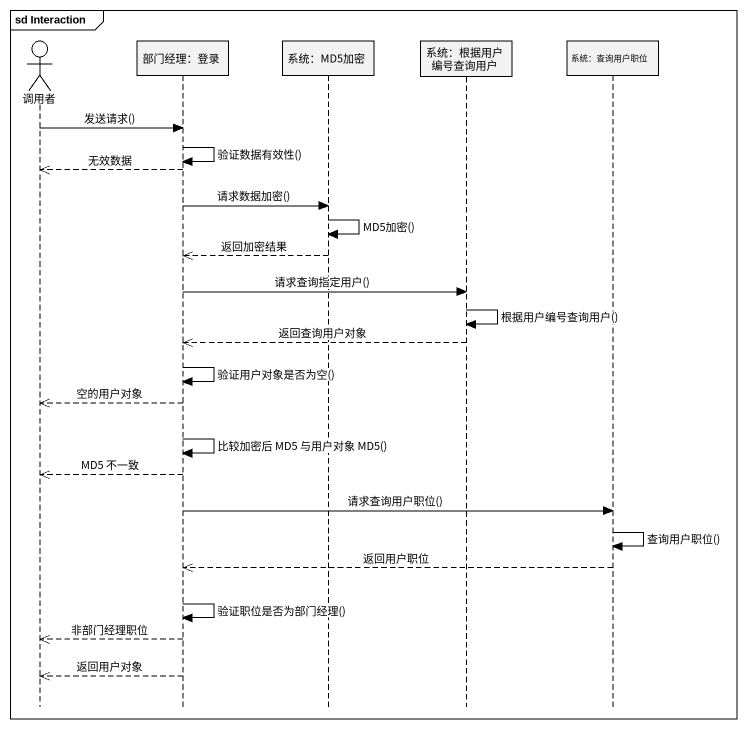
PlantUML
@startuml
mainframe sd Interaction
hide footbox
actor 调用者
participant "部门经理：登录" as 部门经理_登录
participant "系统：MD5加密" as 系统_MD5加密
participant "系统：根据用户编号查询用户" as 系统_根据用户编号查询用户
participant "系统：查询用户职位" as 系统_查询用户职位

调用者 -> 部门经理_登录 : 发送请求()
部门经理_登录 -> 部门经理_登录 : 验证数据有效性()
部门经理_登录 -->> 调用者 : 无效数据
部门经理_登录 -> 系统_MD5加密 : 请求数据加密()
系统_MD5加密 -> 系统_MD5加密 : MD5加密()
系统_MD5加密 -->> 部门经理_登录 : 返回加密结果
部门经理_登录 -> 系统_根据用户编号查询用户 : 请求查询指定用户()
系统_根据用户编号查询用户 -> 系统_根据用户编号查询用户 : 根据用户编号查询用户()
系统_根据用户编号查询用户 -->> 部门经理_登录 : 返回查询用户对象
部门经理_登录 -> 部门经理_登录 : 验证用户对象是否为空()
部门经理_登录 -->> 调用者 : 空的用户对象
部门经理_登录 -> 部门经理_登录 : 比较加密后 MD5 与用户对象 MD5()
部门经理_登录 -->> 调用者 : MD5 不一致
部门经理_登录 -> 系统_查询用户职位 : 请求查询用户职位()
系统_查询用户职位 -> 系统_查询用户职位 : 查询用户职位()
系统_查询用户职位 -->> 部门经理_登录 : 返回用户职位
部门经理_登录 -> 部门经理_登录 : 验证职位是否为部门经理()
部门经理_登录 -->> 调用者 : 非部门经理职位
部门经理_登录 -->> 调用者 : 返回用户对象
@enduml
